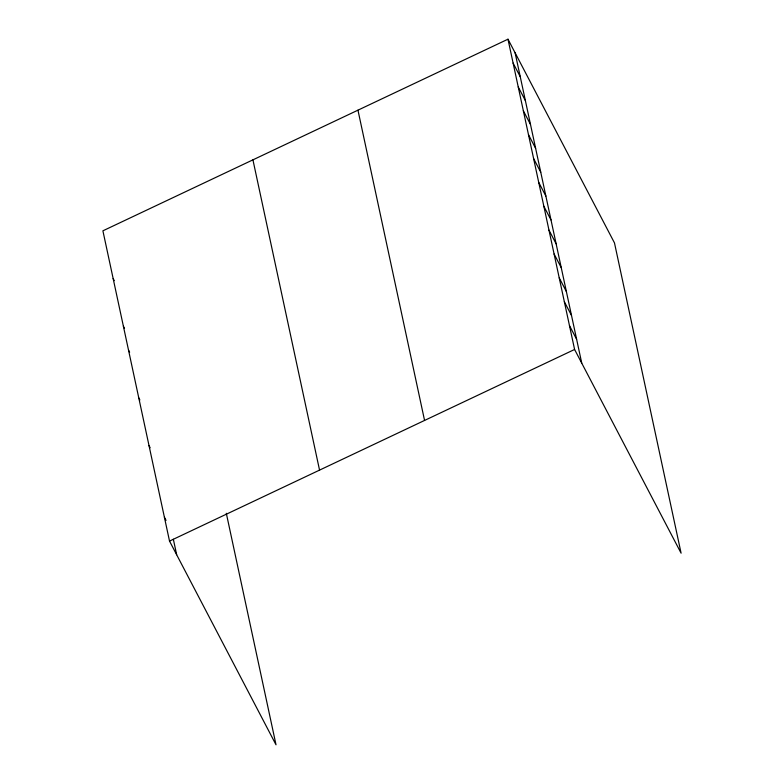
<?xml version="1.0" encoding="UTF-8"?>
<svg xmlns="http://www.w3.org/2000/svg" width="784" height="784" viewBox="0 0 784 784"><rect width="100%" height="100%" fill="white"/><g stroke="black" fill="none" stroke-linecap="round" stroke-linejoin="round"><path stroke-width="1.18" d="M507.983 39.2L574.594 349.468L681.1 553.181L614.48 242.913L507.983 39.2L102.9 230.819L169.52 541.087L276.017 744.8L226.311 513.295M169.52 541.087L574.594 349.468M513.099 63.063L520.253 76.734M518.224 86.936L525.378 100.607M523.349 110.799L530.503 124.47M528.475 134.672L535.619 148.333M533.6 158.535L540.744 172.206M538.726 182.398L545.87 196.069M543.851 206.27L550.995 219.932M548.976 230.133L556.121 243.804M554.102 254.006L561.246 267.667M559.227 277.869L566.371 291.54M564.343 301.732L571.497 315.403M569.468 325.605L576.622 339.276M113.151 278.555L114.248 280.652M123.402 326.281L124.499 328.388M128.527 350.154L129.625 352.251M138.778 397.88L139.875 399.987M149.029 445.616L150.126 447.723M164.395 517.215L166.051 520.37M515.127 52.871L581.748 363.139M357.955 110.172L424.565 420.44M252.928 159.848L319.549 470.116M173.342 539.245L176.674 554.758"/></g></svg>
